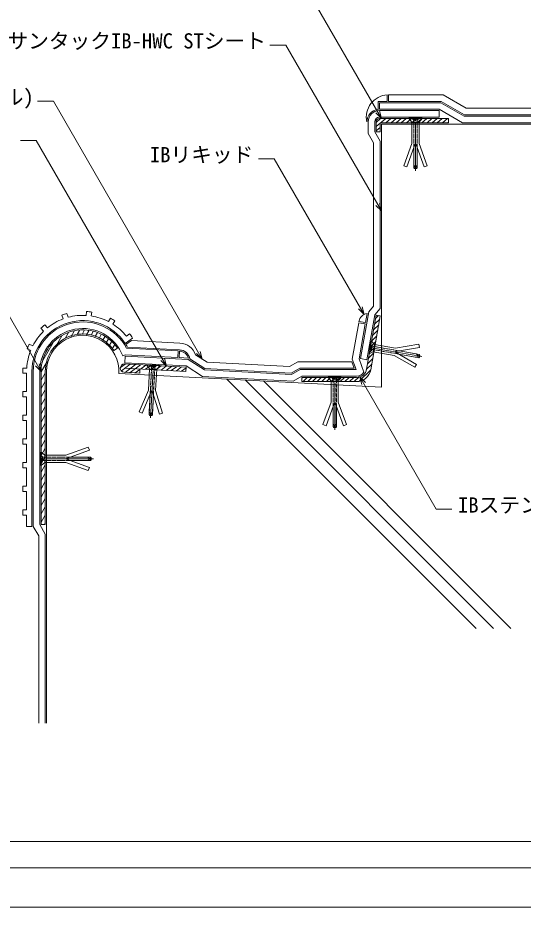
# Model space of a CAD drawing. Units: millimetres, scale not verified. Extents: x -742 to 742, y -525 to 525.
# Drawn here: x -345 to 39, y -525 to 151 of the extents above; entities that cross this region are included whole.
import ezdxf
from ezdxf.enums import TextEntityAlignment as Align

# ---------------------------------------------------------------- set-up
doc = ezdxf.new("R2010")
doc.units = ezdxf.units.MM
doc.header["$LTSCALE"] = 2
doc.linetypes.add('DASHED1', pattern=[1.8, 1.2, -0.6])
doc.linetypes.add('LONG_CHAIN', pattern=[21, 18, -1, 1, -1])
for name, color, linetype, lineweight in [('0-0_用紙枠', 134, 'Continuous', 9), ('0-1_輪郭線', 2, 'Continuous', 9), ('0-2_図面枠', 7, 'Continuous', 9), ('0-3_文字', 5, 'Continuous', 9), ('0-7_躯体', 7, 'Continuous', 9), ('0-8_IBｼｰﾄ', 7, 'Continuous', 9), ('0-A_部材(積層鋼板)', 4, 'Continuous', 9), ('0-B_部材(ﾋﾞｽ類)', 7, 'Continuous', 9), ('0-C_中心線', 2, 'LONG_CHAIN', 9), ('0-D_IBリキッド', 7, 'Continuous', 9), ('0-E_実線', 6, 'Continuous', 9), ('1-0_寸法線', 7, 'Continuous', 9)]:
    doc.layers.add(name, color=color, linetype=linetype, lineweight=lineweight)
doc.styles.add('ＭＳ ゴシック', font='')
doc.styles.get('ＭＳ ゴシック').set_extended_font_data('MS Gothic')

msp = doc.modelspace()

# ---------------------------------------------------------------- linework, layer by layer
at = {"layer": '0-0_用紙枠'}
msp.add_lwpolyline([(-742.5, -525), (742.5, -525), (742.5, 525), (-742.5, 525)], close=True, dxfattribs=at)
at = {"layer": '0-1_輪郭線'}
msp.add_lwpolyline([(-692.5, -475), (692.5, -475), (692.5, 475), (-692.5, 475)], close=True, dxfattribs=at)
at = {"layer": '0-2_図面枠'}
msp.add_lwpolyline([(-712.5, -495), (712.5, -495), (712.5, 495), (-712.5, 495)], close=True, dxfattribs=at)
at = {"layer": '0-7_躯体'}
for p, q in [((-323.091, -117.748), (-323.091, -385)), ((-68.402, -129.654), (-268.128, -119.187)), ((3.636, -313.202), (-186.079, -123.487)), ((16.835, -313.202), (-172.15, -124.217)), ((30.034, -313.202), (-158.221, -124.947))]:
    msp.add_line(p, q, dxfattribs=at)
msp.add_lwpolyline([(-68.402, -129.654), (-68.402, 70.346), (306.598, 70.346), (306.598, -49.654), (406.598, -49.654), (406.598, -9.654)], dxfattribs=at)
msp.add_arc((-295.591, -117.748), 27.5, 357, 180, dxfattribs=at)
at = {"layer": '0-8_IBｼｰﾄ'}
for p, q in [((-70.069, 86.513), (-23.229, 86.513)), ((-70.069, 81.513), (-70.069, 86.513)), ((-70.069, 81.513), (-24.569, 81.513)), ((-24.569, 81.513), (-6.96, 71.346)), ((-23.229, 86.513), (-5.62, 76.346)), ((-70.069, 80.513), (-24.569, 80.513)), ((-70.069, 75.513), (-24.569, 75.513)), ((-24.569, 75.513), (-24.569, 80.513)), ((-5.62, 76.346), (243.815, 76.346)), ((-78.569, 63.173), (-78.569, 72.013)), ((-73.569, 64.513), (-73.569, 72.013)), ((-6.96, 71.346), (245.155, 71.346)), ((-78.569, 63.173), (-74.402, 55.956)), ((-73.569, 64.513), (-69.402, 57.296)), ((-74.402, -68.036), (-74.402, 55.956)), ((-69.402, -69.856), (-69.402, 57.296)), ((-307.602, -73.689), (-306.686, -76.549)), ((-292.764, -72.169), (-293.081, -75.155)), ((-288.787, -72.591), (-289.104, -75.577)), ((-78.182, -72.54), (-84.432, -107.984)), ((-78.182, -72.54), (-74.402, -68.036)), ((-73.491, -74.728), (-69.402, -69.856)), ((-311.41, -74.908), (-310.494, -77.768)), ((-274.599, -77.192), (-276.095, -79.796)), ((-271.132, -79.183), (-272.628, -81.787)), ((-85.713, -80.696), (-90.62, -108.525)), ((-80.789, -81.564), (-85.713, -80.696)), ((-73.491, -74.728), (-79.508, -108.852)), ((-327.362, -84.945), (-325.369, -87.191)), ((-324.371, -82.291), (-322.378, -84.538)), ((-80.789, -81.564), (-85.463, -108.074)), ((-263.289, -96.494), (-257.642, -92.344)), ((-262.429, -90.9), (-260.009, -89.122)), ((-337.903, -100.568), (-335.172, -101.818)), ((-336.238, -96.933), (-333.507, -98.183)), ((-265.122, -105.968), (-263.383, -105.083)), ((-263.697, -111.074), (-263.435, -106.081)), ((-215.328, -108.602), (-263.435, -106.081)), ((-223.265, -107.185), (-263.383, -105.083)), ((-81.742, -118.297), (-85.463, -108.074)), ((-79.508, -108.852), (-84.432, -107.984)), ((-203.028, -116.59), (-215.328, -108.602)), ((-87.786, -116.31), (-90.62, -108.525)), ((-341.237, -119.117), (-338.257, -119.158)), ((-341.182, -115.119), (-338.179, -115.161)), ((-338.257, -119.158), (-338.257, -133.028)), ((-334.257, -117.748), (-334.257, -235.527)), ((-333.257, -117.748), (-333.257, -235.527)), ((-328.257, -117.748), (-328.257, -234.187)), ((-135.621, -125.13), (-204.627, -121.513)), ((-136.839, -120.059), (-203.028, -116.59)), ((-130.345, -116.31), (-136.839, -120.059)), ((-129.005, -121.31), (-135.621, -125.13)), ((-87.786, -116.31), (-130.345, -116.31)), ((-87.354, -121.31), (-129.005, -121.31)), ((-334.257, -235.527), (-338.257, -235.527)), ((-333.257, -235.527), (-329.091, -242.744)), ((-328.257, -234.187), (-324.091, -241.404)), ((-329.091, -242.744), (-329.091, -385)), ((-324.091, -241.404), (-324.091, -385))]:
    msp.add_line(p, q, dxfattribs=at)
for points in [[(-223.265, -107.185), (-223.003, -102.192), (-262.297, -100.133)], [(-204.627, -121.513), (-216.928, -113.525), (-263.697, -111.074)], [(-338.257, -133.028), (-341.257, -133.028), (-341.257, -137.028), (-338.257, -137.028), (-338.257, -151.028), (-341.257, -151.028), (-341.257, -155.028), (-338.257, -155.028), (-338.257, -169.028), (-338.237, -169.028)], [(-338.257, -169.028), (-341.257, -169.028), (-341.257, -173.028), (-338.257, -173.028), (-338.257, -187.028), (-341.257, -187.028), (-341.257, -191.028), (-338.257, -191.028), (-338.257, -205.028), (-341.257, -205.028), (-341.257, -209.028), (-338.257, -209.028), (-338.257, -223.028), (-341.257, -223.028), (-341.257, -227.028), (-338.257, -227.028), (-338.257, -235.527)]]:
    msp.add_lwpolyline(points, dxfattribs=at)
for centre, radius, start, end in [((-70.069, 72.013), 8.5, 90, 180), ((-70.069, 72.013), 3.5, 90, 180), ((-295.591, -117.748), 45.667, 105.24956, 110.2678), ((-295.591, -117.748), 45.667, 81.43261, 86.45085), ((-295.591, -117.748), 38.667, 33.3441, 180), ((-295.591, -117.748), 37.667, 27.88218, 180), ((-295.591, -117.748), 42.667, 110.44435, 128.88997), ((-295.591, -117.748), 42.667, 86.6274, 105.07301), ((-295.591, -117.748), 42.667, 62.81045, 81.25606), ((-295.591, -117.748), 45.667, 57.61566, 62.6339), ((-295.591, -117.748), 42.667, 134.2613, 152.70692), ((-295.591, -117.748), 32.667, 21.13626, 180), ((-295.591, -117.748), 45.667, 129.06651, 134.08476), ((-295.591, -117.748), 42.667, 38.9935, 57.43911), ((-295.591, -117.748), 45.667, 33.79871, 38.81695), ((-295.591, -117.748), 45.667, 152.88346, 157.90171), ((-295.591, -117.748), 42.667, 158.07825, 176.52387), ((-295.591, -117.748), 45.667, 176.70042, 181.71866), ((-87.354, -114.577), 6.733, 270, 326.45736)]:
    msp.add_arc(centre, radius, start, end, dxfattribs=at)
at = {"layer": '0-A_部材(積層鋼板)'}
for p, q in [((-72.569, 71.596), (-69.07, 74.513)), ((-72.569, 68.341), (-65.166, 74.513)), ((-65.061, 71.346), (-61.262, 74.513)), ((-61.156, 71.346), (-57.358, 74.513)), ((-57.252, 71.346), (-53.454, 74.513)), ((-53.348, 71.346), (-49.549, 74.513)), ((-49.444, 71.346), (-45.645, 74.513)), ((-41.635, 71.346), (-37.837, 74.513)), ((-37.731, 71.346), (-33.933, 74.513)), ((-33.827, 71.346), (-30.028, 74.513)), ((-29.923, 71.346), (-26.124, 74.513)), ((-26.018, 71.346), (-22.22, 74.513)), ((-22.114, 71.346), (-18.316, 74.513)), ((-72.569, 65.086), (-69.402, 67.726)), ((-18.21, 71.346), (-17.569, 71.88)), ((-73.72, -81.787), (-69.816, -77.883)), ((-72.963, -77.495), (-70.69, -75.222)), ((-304.356, -91.118), (-302.019, -87.07)), ((-299.91, -89.767), (-298.039, -86.528)), ((-296.154, -89.612), (-294.189, -86.209)), ((-292.63, -89.858), (-290.878, -86.824)), ((-289.106, -90.104), (-287.567, -87.438)), ((-75.234, -90.372), (-71.33, -86.468)), ((-74.477, -86.079), (-70.573, -82.176)), ((-315.498, -97.717), (-311.445, -90.697)), ((-308.861, -92.572), (-306.339, -88.202)), ((-286.103, -91.253), (-284.365, -88.242)), ((-283.211, -92.594), (-281.581, -89.772)), ((-280.319, -93.934), (-278.798, -91.301)), ((-277.771, -95.872), (-276.036, -92.866)), ((-75.99, -94.664), (-72.087, -90.76)), ((-325.916, -109.412), (-318.306, -96.23)), ((-275.47, -98.236), (-273.774, -95.298)), ((-273.168, -100.599), (-271.511, -97.729)), ((-76.747, -98.957), (-72.843, -95.053)), ((-79.018, -111.834), (-75.114, -107.93)), ((-78.261, -107.541), (-74.357, -103.638)), ((-327.257, -118.084), (-322.697, -110.185)), ((-266.953, -114.809), (-263.327, -112.095)), ((-266.215, -117.38), (-259.428, -112.299)), ((-263.447, -118.431), (-255.529, -112.504)), ((-259.549, -118.635), (-251.631, -112.708)), ((-251.691, -115.876), (-247.732, -112.912)), ((-247.792, -116.08), (-243.833, -113.117)), ((-239.994, -116.489), (-236.035, -113.525)), ((-236.095, -116.693), (-232.136, -113.73)), ((-232.196, -116.898), (-228.237, -113.934)), ((-228.297, -117.102), (-224.338, -114.138)), ((-224.399, -117.306), (-220.44, -114.343)), ((-220.5, -117.511), (-216.999, -114.89)), ((-79.971, -116.322), (-75.871, -112.222)), ((-327.257, -124.434), (-324.091, -118.949)), ((-255.65, -118.839), (-252.116, -116.194)), ((-89.125, -125.477), (-85.16, -121.511)), ((-85.042, -124.929), (-76.648, -116.535)), ((-327.257, -130.784), (-324.091, -125.299)), ((-129.005, -122.93), (-128.385, -122.31)), ((-128.016, -125.477), (-124.849, -122.31)), ((-124.481, -125.477), (-121.314, -122.31)), ((-120.945, -125.477), (-117.778, -122.31)), ((-117.409, -125.477), (-114.243, -122.31)), ((-113.874, -125.477), (-110.707, -122.31)), ((-110.338, -125.477), (-107.172, -122.31)), ((-106.803, -125.477), (-103.636, -122.31)), ((-103.267, -125.477), (-100.101, -122.31)), ((-99.732, -125.477), (-96.565, -122.31)), ((-96.196, -125.477), (-93.03, -122.31)), ((-92.661, -125.477), (-89.494, -122.31)), ((-327.257, -137.134), (-324.091, -131.649)), ((-327.257, -143.484), (-324.091, -137.999)), ((-327.257, -149.834), (-324.091, -144.349)), ((-327.257, -156.184), (-324.091, -150.699)), ((-327.257, -162.534), (-324.091, -157.049)), ((-327.257, -168.884), (-324.091, -163.399)), ((-327.257, -175.234), (-324.091, -169.749)), ((-327.257, -181.584), (-324.091, -176.099)), ((-327.257, -187.934), (-324.091, -182.449)), ((-327.257, -194.284), (-324.091, -188.799)), ((-327.257, -200.634), (-324.091, -195.149)), ((-327.257, -206.984), (-324.091, -201.499)), ((-327.257, -213.334), (-324.091, -207.849)), ((-327.257, -219.684), (-324.091, -214.199)), ((-327.257, -226.034), (-324.091, -220.549)), ((-327.257, -232.384), (-324.091, -226.899)), ((-324.632, -234.187), (-324.091, -233.249))]:
    msp.add_line(p, q, dxfattribs=at)
at = {"layer": '0-A_部材(積層鋼板)', "color": 7}
for p, q in [((-70.069, 74.513), (-17.569, 74.513)), ((-72.569, 64.513), (-72.569, 72.013)), ((-69.402, 64.513), (-69.402, 70.556)), ((-69.402, 64.513), (-72.569, 64.513)), ((-269.276, -100.132), (-271.907, -101.894)), ((-327.257, -117.748), (-327.257, -234.187)), ((-324.091, -117.748), (-324.091, -234.187)), ((-327.257, -234.187), (-324.091, -234.187))]:
    msp.add_line(p, q, dxfattribs=at)
for points in [[(-68.613, 71.346), (-17.569, 71.346), (-17.569, 74.513)], [(-76.62, -116.469), (-69.387, -75.451), (-72.506, -74.901), (-79.738, -115.92)], [(-263.915, -115.235), (-217.146, -117.686), (-216.98, -114.524), (-263.749, -112.073)], [(-264.081, -118.398), (-252.264, -119.017), (-252.098, -115.855)], [(-87.354, -122.31), (-129.005, -122.31), (-129.005, -125.477), (-87.354, -125.477)]]:
    msp.add_lwpolyline(points, dxfattribs=at)
at = {"layer": '0-A_部材(積層鋼板)'}
for points in [[(-45.539, 71.346), (-42.569, 73.822), (-41.741, 74.513)], [(-77.504, -103.249), (-74.237, -99.982), (-73.6, -99.345)], [(-243.893, -116.285), (-242.034, -114.893), (-239.934, -113.321)]]:
    msp.add_lwpolyline(points, dxfattribs=at)
at = {"layer": '0-A_部材(積層鋼板)', "color": 7}
for centre, radius, start, end in [((-70.069, 72.013), 2.5, 90, 180), ((-68.613, 70.556), 0.789, 90, 180), ((-295.591, -117.748), 31.667, 33.79871, 180), ((-295.591, -117.748), 28.5, 33.79871, 180), ((-263.915, -115.235), 3.167, 87, 267), ((-87.354, -114.577), 7.733, 270, 350), ((-87.354, -114.577), 10.9, 270, 350)]:
    msp.add_arc(centre, radius, start, end, dxfattribs=at)
at = {"layer": '0-B_部材(ﾋﾞｽ類)'}
for p, q in [((-47.569, 74.513), (-47.569, 74.697)), ((-47.569, 74.513), (-37.569, 74.513)), ((-40.769, 74.947), (-44.369, 74.947)), ((-44.369, 74.697), (-44.369, 74.947)), ((-40.769, 74.697), (-40.769, 74.947)), ((-37.569, 74.513), (-39.819, 71.801)), ((-45.319, 71.801), (-39.819, 71.801)), ((-39.819, 55.616), (-39.819, 71.801)), ((-45.319, 55.616), (-51.488, 38.666)), ((-42.819, 55.175), (-49.139, 37.811)), ((-42.319, 55.175), (-35.999, 37.811)), ((-39.819, 55.616), (-33.65, 38.666)), ((-43.819, 52.428), (-43.819, 36.953)), ((-43.769, 52.565), (-43.769, 39.406)), ((-41.369, 52.565), (-41.369, 39.406)), ((-41.319, 52.428), (-41.319, 36.953)), ((-49.139, 37.811), (-51.488, 38.666)), ((-43.819, 36.953), (-41.319, 36.953)), ((-43.819, 36.953), (-43.369, 36.443)), ((-42.569, 36.953), (-43.769, 39.406)), ((-43.369, 36.443), (-41.769, 36.443)), ((-42.569, 36.953), (-41.369, 39.406)), ((-41.769, 36.443), (-41.319, 36.953)), ((-35.999, 37.811), (-33.65, 38.666)), ((-77.715, -104.446), (-75.979, -94.597)), ((-75.979, -94.597), (-73.699, -97.284)), ((-76.962, -97.673), (-77.587, -101.219)), ((-77.341, -101.262), (-77.587, -101.219)), ((-76.716, -97.717), (-76.962, -97.673)), ((-74.654, -102.701), (-73.699, -97.284)), ((-57.76, -100.095), (-73.699, -97.284)), ((-57.76, -100.095), (-39.996, -96.962)), ((-57.76, -102.633), (-39.562, -99.425)), ((-39.562, -99.425), (-39.996, -96.962)), ((-77.715, -104.446), (-77.897, -104.414)), ((-58.715, -105.511), (-43.094, -114.53)), ((-57.847, -103.126), (-41.844, -112.365)), ((-55.441, -104.514), (-42.482, -106.799)), ((-55.315, -104.588), (-40.075, -107.275)), ((-55.024, -102.151), (-42.065, -104.436)), ((-54.88, -102.126), (-39.64, -104.813)), ((-39.858, -106.044), (-42.482, -106.799)), ((-39.858, -106.044), (-42.065, -104.436)), ((-40.075, -107.275), (-39.64, -104.813)), ((-40.075, -107.275), (-39.495, -106.92)), ((-39.217, -105.344), (-39.64, -104.813)), ((-39.495, -106.92), (-39.217, -105.344)), ((-246.939, -112.954), (-246.929, -112.77)), ((-246.939, -112.954), (-236.953, -113.477)), ((-243.734, -112.938), (-243.721, -112.688)), ((-240.126, -112.876), (-243.721, -112.688)), ((-240.139, -113.126), (-240.126, -112.876)), ((-236.953, -113.477), (-239.341, -116.067)), ((-41.844, -112.365), (-43.094, -114.53)), ((-244.834, -115.779), (-239.341, -116.067)), ((-240.189, -132.23), (-239.341, -116.067)), ((-109.005, -122.31), (-109.005, -122.126)), ((-109.005, -122.31), (-99.005, -122.31)), ((-106.755, -125.021), (-101.255, -125.021)), ((-102.205, -121.876), (-105.805, -121.876)), ((-105.805, -122.126), (-105.805, -121.876)), ((-102.205, -122.126), (-102.205, -121.876)), ((-99.005, -122.31), (-101.255, -125.021)), ((-101.255, -141.207), (-101.255, -125.021)), ((-245.681, -131.943), (-252.729, -148.546)), ((-243.208, -132.514), (-250.428, -149.523)), ((-244.35, -135.205), (-245.16, -150.659)), ((-244.293, -135.07), (-244.982, -148.211)), ((-242.708, -132.54), (-237.306, -150.211)), ((-241.896, -135.196), (-242.585, -148.337)), ((-240.189, -132.23), (-234.915, -149.48)), ((-241.853, -135.336), (-242.663, -150.79)), ((-106.755, -141.207), (-112.924, -158.156)), ((-104.255, -141.647), (-110.575, -159.011)), ((-103.755, -141.647), (-97.435, -159.011)), ((-101.255, -141.207), (-95.086, -158.156)), ((-250.428, -149.523), (-252.729, -148.546)), ((-243.912, -150.724), (-244.982, -148.211)), ((-243.912, -150.724), (-242.585, -148.337)), ((-105.255, -144.395), (-105.255, -159.87)), ((-105.205, -144.258), (-105.205, -157.416)), ((-102.805, -144.258), (-102.805, -157.416)), ((-102.755, -144.395), (-102.755, -159.87)), ((-245.16, -150.659), (-242.663, -150.79)), ((-245.16, -150.659), (-244.737, -151.191)), ((-244.737, -151.191), (-243.139, -151.275)), ((-243.139, -151.275), (-242.663, -150.79)), ((-237.306, -150.211), (-234.915, -149.48)), ((-110.575, -159.011), (-112.924, -158.156)), ((-105.255, -159.87), (-102.755, -159.87)), ((-105.255, -159.87), (-104.805, -160.379)), ((-104.005, -159.87), (-105.205, -157.416)), ((-104.805, -160.379), (-103.205, -160.379)), ((-104.005, -159.87), (-102.805, -157.416)), ((-103.205, -160.379), (-102.755, -159.87)), ((-97.435, -159.011), (-95.086, -158.156)), ((-308.361, -181.437), (-291.411, -175.268)), ((-290.556, -177.617), (-291.411, -175.268)), ((-327.691, -182.387), (-327.691, -185.987)), ((-327.441, -182.387), (-327.691, -182.387)), ((-327.257, -179.187), (-324.546, -181.437)), ((-327.257, -189.187), (-327.257, -179.187)), ((-308.361, -181.437), (-324.546, -181.437)), ((-324.546, -186.937), (-324.546, -181.437)), ((-307.92, -183.937), (-290.556, -177.617)), ((-327.441, -185.987), (-327.691, -185.987)), ((-327.257, -189.187), (-327.441, -189.187)), ((-308.361, -186.937), (-291.411, -193.106)), ((-307.92, -184.437), (-290.556, -190.757)), ((-305.31, -182.987), (-292.151, -182.987)), ((-305.31, -185.387), (-292.151, -185.387)), ((-305.172, -182.937), (-289.697, -182.937)), ((-305.172, -185.437), (-289.697, -185.437)), ((-289.697, -184.187), (-292.151, -182.987)), ((-289.697, -184.187), (-292.151, -185.387)), ((-289.697, -185.437), (-289.697, -182.937)), ((-289.188, -183.387), (-289.697, -182.937)), ((-289.697, -185.437), (-289.188, -184.987)), ((-289.188, -184.987), (-289.188, -183.387)), ((-290.556, -190.757), (-291.411, -193.106))]:
    msp.add_line(p, q, dxfattribs=at)
at = {"layer": '0-B_部材(ﾋﾞｽ類)', "color": 134, "linetype": 'DASHED1'}
for p, q in [((-44.514, 74.697), (-44.514, 73.873)), ((-44.369, 74.697), (-44.369, 74.123)), ((-40.624, 74.697), (-40.624, 73.873)), ((-44.369, 74.123), (-40.769, 74.123)), ((-43.769, 73.549), (-44.369, 74.123)), ((-43.769, 73.549), (-41.369, 73.549)), ((-43.769, 73.549), (-43.769, 52.565)), ((-41.369, 73.549), (-41.369, 52.565)), ((-77.366, -101.405), (-76.555, -101.548)), ((-77.341, -101.262), (-76.776, -101.362)), ((-76.776, -101.362), (-76.151, -97.816)), ((-76.107, -100.871), (-76.776, -101.362)), ((-76.691, -97.574), (-75.88, -97.717)), ((-76.107, -100.871), (-75.69, -98.507)), ((-76.107, -100.871), (-55.441, -104.514)), ((-75.69, -98.507), (-55.024, -102.151)), ((-243.195, -114.115), (-244.293, -135.07)), ((-243.879, -112.93), (-243.922, -113.752)), ((-243.734, -112.938), (-243.764, -113.51)), ((-243.764, -113.51), (-240.169, -113.698)), ((-243.195, -114.115), (-243.764, -113.51)), ((-243.195, -114.115), (-240.798, -114.24)), ((-240.798, -114.24), (-241.896, -135.196)), ((-239.994, -113.134), (-240.037, -113.956)), ((-105.95, -122.126), (-105.95, -122.949)), ((-105.805, -122.126), (-105.805, -122.699)), ((-105.805, -122.699), (-102.205, -122.699)), ((-105.205, -123.273), (-105.805, -122.699)), ((-105.205, -123.273), (-102.805, -123.273)), ((-105.205, -123.273), (-105.205, -144.258)), ((-102.805, -123.273), (-102.805, -144.258)), ((-102.06, -122.126), (-102.06, -122.949)), ((-327.441, -182.242), (-326.618, -182.242)), ((-326.868, -185.987), (-326.868, -182.387)), ((-327.441, -185.987), (-326.868, -185.987)), ((-327.441, -186.132), (-326.618, -186.132)), ((-326.294, -185.387), (-326.868, -185.987)), ((-326.294, -185.387), (-326.294, -182.987)), ((-326.294, -182.987), (-305.31, -182.987)), ((-326.294, -185.387), (-305.31, -185.387))]:
    msp.add_line(p, q, dxfattribs=at)
at = {"layer": '0-B_部材(ﾋﾞｽ類)', "color": 4}
for p, q in [((-42.819, 58.675), (-42.319, 58.675)), ((-42.819, 55.175), (-42.319, 55.175)), ((-61.293, -102.518), (-61.207, -102.025)), ((-57.847, -103.126), (-57.76, -102.633)), ((-243.208, -132.514), (-242.708, -132.54)), ((-243.024, -129.018), (-242.525, -129.045)), ((-104.255, -138.147), (-103.755, -138.147)), ((-104.255, -141.647), (-103.755, -141.647)), ((-311.42, -184.437), (-311.42, -183.937)), ((-307.92, -184.437), (-307.92, -183.937))]:
    msp.add_line(p, q, dxfattribs=at)
at = {"layer": '0-B_部材(ﾋﾞｽ類)'}
for points in [[(-37.569, 74.513), (-37.569, 74.697), (-47.569, 74.697)], [(-47.569, 74.513), (-45.319, 71.801), (-45.319, 55.616)], [(-75.979, -94.597), (-76.16, -94.566), (-77.897, -104.414)], [(-77.715, -104.446), (-74.654, -102.701), (-58.715, -105.511)], [(-246.939, -112.954), (-244.834, -115.779), (-245.681, -131.943)], [(-236.953, -113.477), (-236.943, -113.293), (-246.929, -112.77)], [(-99.005, -122.31), (-99.005, -122.126), (-109.005, -122.126)], [(-109.005, -122.31), (-106.755, -125.021), (-106.755, -141.207)], [(-327.257, -179.187), (-327.441, -179.187), (-327.441, -189.187)], [(-327.257, -189.187), (-324.546, -186.937), (-308.361, -186.937)]]:
    msp.add_lwpolyline(points, dxfattribs=at)
at = {"layer": '0-B_部材(ﾋﾞｽ類)', "color": 134, "linetype": 'DASHED1'}
for points in [[(-41.369, 73.549), (-40.769, 74.123), (-40.769, 74.697)], [(-43.819, 52.428), (-43.819, 73.257), (-44.514, 73.873)], [(-41.319, 52.428), (-41.319, 73.257), (-40.624, 73.873)], [(-75.69, -98.507), (-76.151, -97.816), (-76.716, -97.717)], [(-55.315, -104.588), (-75.828, -100.971), (-76.555, -101.548)], [(-54.88, -102.126), (-75.393, -98.509), (-75.88, -97.717)], [(-244.35, -135.205), (-243.26, -114.404), (-243.922, -113.752)], [(-241.853, -135.336), (-240.763, -114.535), (-240.037, -113.956)], [(-240.798, -114.24), (-240.169, -113.698), (-240.139, -113.126)], [(-105.255, -144.395), (-105.255, -123.565), (-105.95, -122.949)], [(-102.805, -123.273), (-102.205, -122.699), (-102.205, -122.126)], [(-102.755, -144.395), (-102.755, -123.565), (-102.06, -122.949)], [(-326.294, -182.987), (-326.868, -182.387), (-327.441, -182.387)], [(-305.172, -182.937), (-326.002, -182.937), (-326.618, -182.242)], [(-305.172, -185.437), (-326.002, -185.437), (-326.618, -186.132)]]:
    msp.add_lwpolyline(points, dxfattribs=at)
at = {"layer": '0-C_中心線'}
for p, q in [((-42.569, 34.758), (-42.569, 76.558)), ((-37.696, -106.425), (-78.861, -99.166)), ((-244.026, -152.916), (-241.839, -111.173)), ((-104.005, -162.065), (-104.005, -120.264)), ((-287.502, -184.187), (-329.303, -184.187))]:
    msp.add_line(p, q, dxfattribs=at)
at = {"layer": '0-D_IBリキッド'}
for p, q in [((-79.399, -73.686), (-80.615, -80.579)), ((-80.615, -80.579), (-85.539, -79.711))]:
    msp.add_line(p, q, dxfattribs=at)
msp.add_lwpolyline([(-215.276, -107.604), (-222.266, -107.237), (-222.005, -102.244)], dxfattribs=at)
for centre, start, end in [((-78.251, -80.996), 98.92464, 170), ((-222.392, -109.634), 15.92464, 87)]:
    msp.add_arc(centre, 7.4, start, end, dxfattribs=at)
at = {"layer": '0-E_実線'}
for p, q in [((-64.069, 87.513), (-64.069, 92.513)), ((-63.069, 87.513), (-63.069, 92.513)), ((-63.069, 87.513), (-22.961, 87.513)), ((-22.961, 87.513), (-5.352, 77.346)), ((-4.012, 82.346), (242.208, 82.346)), ((-5.352, 77.346), (243.547, 77.346)), ((-262.749, -97.338), (-258.637, -94.316)), ((-221.691, -96.252), (-258.637, -94.316)), ((-221.952, -101.246), (-261.683, -99.163)), ((-201.108, -110.683), (-209.806, -105.034)), ((-202.708, -115.606), (-214.116, -108.197)), ((-138.3, -113.974), (-201.108, -110.683)), ((-131.953, -110.31), (-138.3, -113.974)), ((-91.034, -110.31), (-131.953, -110.31)), ((-89.214, -115.31), (-91.034, -110.31)), ((-137.082, -119.045), (-202.708, -115.606)), ((-130.613, -115.31), (-137.082, -119.045)), ((-89.214, -115.31), (-130.613, -115.31))]:
    msp.add_line(p, q, dxfattribs=at)
for points in [[(-63.069, 92.513), (-21.622, 92.513), (-4.012, 82.346)], [(-71.069, 81.46), (-71.069, 87.513), (-64.069, 87.513)]]:
    msp.add_lwpolyline(points, dxfattribs=at)
for centre, radius, start, end in [((-63.069, 75.647), 16.895, 93.39317, 192.42115), ((-70.069, 72.013), 9.5, 96.04233, 180), ((-295.591, -117.748), 38.667, 28.7263, 31.85916), ((-222.392, -109.634), 8.4, 9.8477, 87), ((-222.392, -109.634), 13.4, 20.07623, 87)]:
    msp.add_arc(centre, radius, start, end, dxfattribs=at)
at = {"layer": '1-0_寸法線'}
for points in [[(-68.462, 74.513), (-126.572, 175.162), (-138.572, 175.162)], [(-68.402, 4.246), (-141.227, 130.384), (-153.227, 130.384)], [(-204.789, -108.292), (-317.927, 87.671), (-329.927, 87.671)], [(-72.705, 78.755), (-68.462, 74.513), (-70.015, 80.308)], [(-231.889, -113.743), (-330.927, 57.799), (-342.927, 57.799)], [(-81.692, -74.445), (-150.007, 43.882), (-162.007, 43.882)], [(-72.645, 8.489), (-68.402, 4.246), (-69.955, 10.041)], [(-327.257, -117.748), (-397.196, 3.39), (-409.196, 3.39)], [(-85.935, -70.202), (-81.692, -74.445), (-83.245, -68.649)], [(-236.131, -109.5), (-231.889, -113.743), (-233.441, -107.947)], [(-209.032, -104.05), (-204.789, -108.292), (-206.342, -102.497)], [(-331.5, -113.505), (-327.257, -117.748), (-328.81, -111.952)], [(-84.866, -121.899), (-26.82, -222.437), (-14.82, -222.437)], [(-83.314, -127.694), (-84.866, -121.899), (-80.624, -126.142)]]:
    msp.add_lwpolyline(points, dxfattribs=at)

# ---------------------------------------------------------------- texts
at = {"layer": '0-3_文字', "color": 7, "style": 'ＭＳ ゴシック'}
for s, p in [('サンタックIB-HWC STシート', (-352.841, 124.325)), ('タキロン(端末タキシール)', (-521.738, 81.612)), ('IBリキッド', (-244.577, 37.823)), ('IBステンレス鋼板♯10', (-10.279, -228.496))]:
    msp.add_text(s, height=11.54, dxfattribs=at).set_placement(p, align=Align.BOTTOM_LEFT)

doc.saveas('drawing.dxf')
